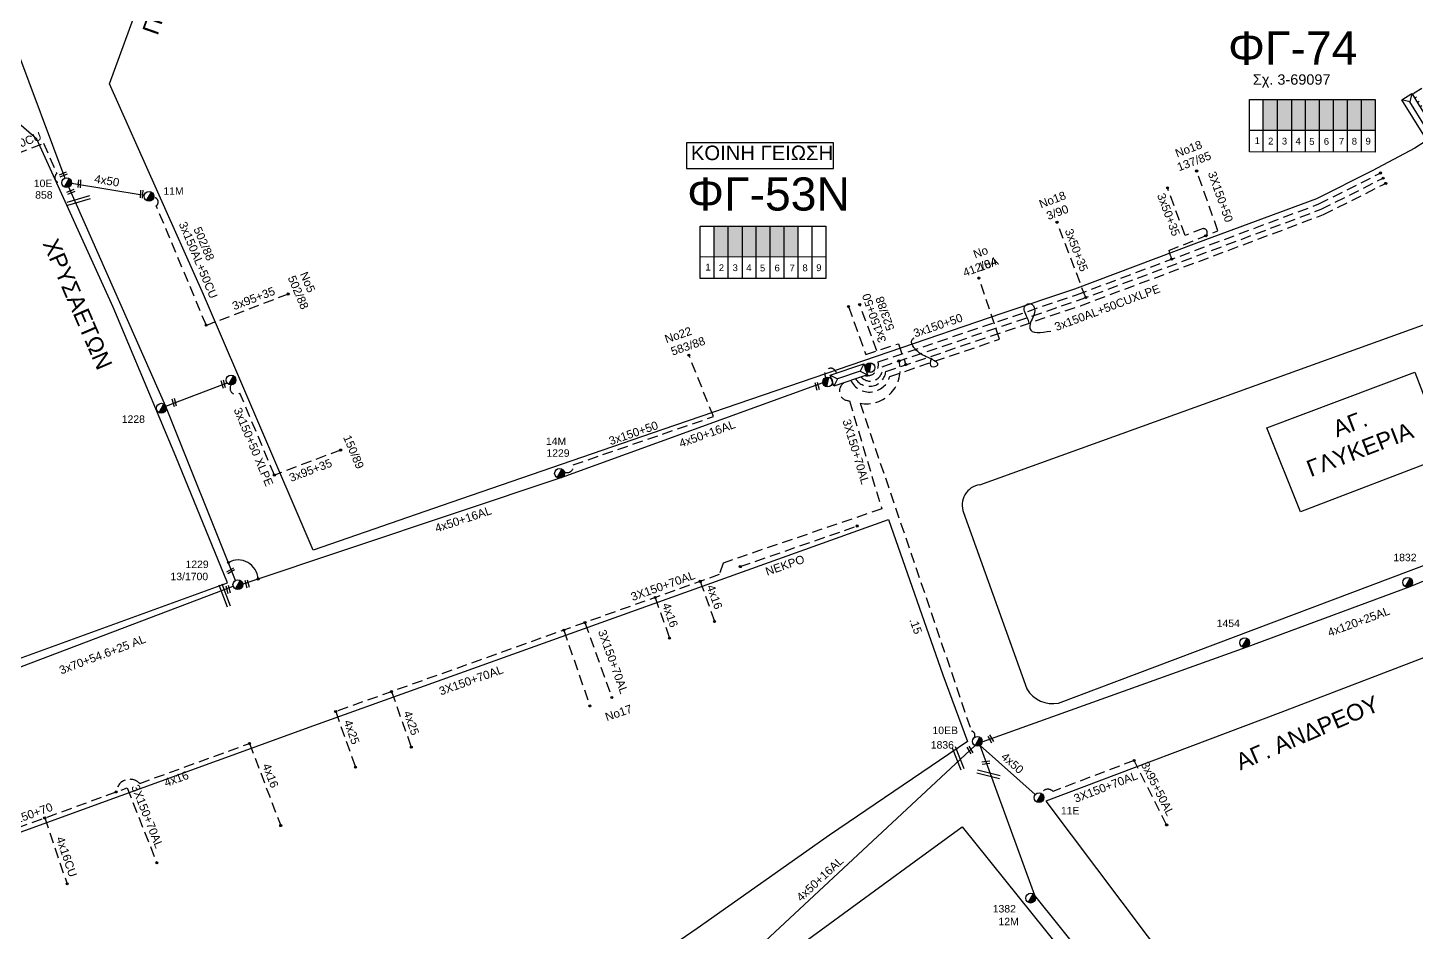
# Model space of a CAD drawing. Header units: millimetres. Extents: x -2591 to -1162, y 241 to 765.
# Drawn here: x -1890.8 to -1723.2, y 386.9 to 496 of the extents above; entities that cross this region are included whole.
import ezdxf
from ezdxf.enums import TextEntityAlignment as Align

# ---------------------------------------------------------------- set-up
doc = ezdxf.new("R2010")
doc.units = ezdxf.units.MM
doc.linetypes.add('DASHED', pattern=[19.05, 12.7, -6.35])
for name, color, linetype in [('3x150+50', 7, 'Continuous'), ('3x150+50 XLPE', 7, 'SYN_LINE'), ('3x150+70', 7, 'Continuous'), ('3X150+70AL', 7, 'Continuous'), ('3x150AL+50CU', 7, 'Continuous'), ('3x150AL+50CUXLPE', 7, 'Continuous'), ('3x50+35', 7, 'Continuous'), ('3x95+35', 7, 'Continuous'), ('3x95+50AL', 7, 'Continuous'), ('4x16', 7, 'Continuous'), ('4x16CU', 7, 'Continuous'), ('4x25', 7, 'Continuous'), ('4x50', 7, 'Continuous'), ('4x50+16AL', 7, 'Continuous'), ('Pillar OTE', 7, 'Continuous'), ('TEXT ΚΑΛΩΔΙΩΝ', 7, 'Continuous'), ('Άγνωστα', 7, 'Continuous'), ('ΑΓΝΩΣΤΟ ΕΝΑΕΡΙΟ ΚΑΛΩΔΙΟ', 7, 'Continuous'), ('Επιγραφές - Σχήματα', 7, 'Continuous'), ('Καλώδια ΧΤ   3x150AL+50CU', 7, 'DASHED'), ('Μηχανική τομή', 7, 'Continuous'), ('ΝΕΚΡΟ', 7, 'DASHED'), ('Στύλος ΦΜ', 7, 'Continuous'), ('Στύλος ΦΜ @ 1', 7, 'Continuous'), ('Συνδέσεις', 7, 'Continuous'), ('Συνεστραμμένα ΧΤ   3x70+54.6+25 AL', 7, 'SYN_LINE'), ('Συνεστραμμένα ΧΤ   4x120+25 AL', 7, 'SYN_LINE'), ('Τομή', 7, 'Continuous'), ('ΥΠΟΒΑΘΡΟ ΔΕΗ', 7, 'Continuous'), ('Υποσταθμός εναέριος 2 στύλων', 7, 'Continuous'), ('Υποσταθμός πόλεως', 7, 'Continuous'), ('Υπόβαθρο ΔΕΗ', 7, 'Continuous'), ('Υπόγεια Καλώδια Δικτύου ΧΤ   .15', 7, 'DASHED')]:
    doc.layers.add(name, color=color, linetype=linetype)
doc.styles.add('arial', font='arial.ttf')
doc.styles.get("Standard").update_dxf_attribs({"font": 'arial.ttf'})
doc.linetypes.add('SYN_LINE', pattern='A,0.5,-0.0001,["/\\/\\/\\/",Standard,S=0.1,R=0,X=0,Y=-0.05],-0.25', length=0.7501)

# ---------------------------------------------------------------- blocks, each defined once
blk = doc.blocks.new('ΥΠΑΡΧΩΝ ΤΣΙΜΕΝΤΕΝΙΟΣ ΣΤΥΛΟΣ')
at = {"layer": 'Στύλος ΦΜ'}
blk.add_hatch(color=256, dxfattribs=at).paths.add_polyline_path([(-1.29, -2.28, 0.574793), (2.62, 0, 0.268822), (1.3, 2.27)])
blk.add_line((-1.29, -2.28), (1.3, 2.27), dxfattribs=at)
blk.add_circle((0, 0), 2.62, dxfattribs=at)
at = {"layer": 'Στύλος ΦΜ', "flags": 4}
for tag, p in [('ΑΡΙΘΜΟΣ', (-4.68, 8.05)), ('ΤΥΠΟΣ', (-4.91, 3.03))]:
    blk.add_attdef(tag, p, '', height=4, dxfattribs=at)
blk = doc.blocks.new('ΥΠΟΣΤΑΘΜΟΣ ΕΝΑΕΡΙΟΣ ΕΠΙ 2 ΣΤΥΛΩΝ')
at = {"layer": 'Υποσταθμός εναέριος 2 στύλων', "linetype": 'Continuous'}
for points in [[(-11.97, -2.11, 0.574793), (-8.45, -0.07, 0.268822), (-9.64, 1.98)], [(9.68, -2.15, 0.574793), (13.19, -0.1, 0.268822), (12.01, 1.95)]]:
    blk.add_hatch(color=256, dxfattribs=at).paths.add_polyline_path(points)
for p, q in [((-11.97, -2.11), (-9.64, 1.98)), ((9.68, -2.15), (12.01, 1.95))]:
    blk.add_line(p, q, dxfattribs=at)
for centre in [(-10.81, -0.07), (10.84, -0.1)]:
    blk.add_circle(centre, 2.36, dxfattribs=at)
at = {"layer": 'Υποσταθμός πόλεως', "linetype": 'Continuous', "ltscale": 40}
blk.add_lwpolyline([(-8.57, 2.82), (8.57, 2.82), (8.57, -2.82), (-8.57, -2.82)], close=True, dxfattribs=at)
for points in [[(-5.75, 0), (-8.57, 2.82)], [(-8.57, -2.82), (-5.75, 0)], [(-5.75, 0), (5.75, 0)], [(5.75, 0), (8.57, 2.82)], [(8.57, -2.82), (5.75, 0)]]:
    blk.add_lwpolyline(points, dxfattribs=at)
at = {"layer": 'Υποσταθμός εναέριος 2 στύλων', "ltscale": 40, "flags": 1}
for tag, p in [('ΜΕΤΑΣΧΗΜΑΤΙΣΜΟΣ', (14.09, 2.51)), ('ΙΣΧΥΣ', (14.07, -0.28)), ('ΑΡΙΘΜΟΣ', (14.19, -3))]:
    blk.add_attdef(tag, p, '', height=1.8, dxfattribs=at)
blk = doc.blocks.new('ΥΠΟΣΤΑΘΜΟΣ ΠΟΛΕΩΣ 9 ΑΝΑΧΩΡΗΣΕΩΝ')
at = {"layer": 'Υποσταθμός πόλεως', "ltscale": 40}
for p, q in [((-9.63, -2.82), (-9.63, -4)), ((-7.12, -2.82), (-7.12, -4)), ((-4.84, -2.82), (-4.84, -4)), ((-2.36, -2.82), (-2.36, -4)), ((0.09, -2.82), (0.09, -4)), ((2.55, -2.82), (2.55, -4)), ((5.02, -2.82), (5.02, -4)), ((7.48, -2.82), (7.48, -4)), ((9.61, -2.82), (9.61, -4))]:
    blk.add_line(p, q, dxfattribs=at)
blk.add_lwpolyline([(-10.02, 2.82), (10.02, 2.82), (10.02, -2.82), (-10.02, -2.82)], close=True, dxfattribs=at)
for points in [[(-7.21, 0), (-10.02, 2.82)], [(-10.02, -2.82), (-7.21, 0)], [(-7.21, 0), (7.21, 0)], [(7.21, 0), (10.02, 2.82)], [(10.02, -2.82), (7.21, 0)]]:
    blk.add_lwpolyline(points, dxfattribs=at)
at = {"layer": 'Υποσταθμός πόλεως', "linetype": 'SYN_LINE', "ltscale": 40, "flags": 1}
for tag, p in [('ΜΕΤΑΣΧΗΜΑΤΙΣΜΟΣ', (10.79, 1.71)), ('ΙΣΧΥΣ', (10.77, -1.08)), ('ΑΡΙΘΜΟΣ', (10.89, -3.8))]:
    blk.add_attdef(tag, p, '', height=1.8, dxfattribs=at)
blk = doc.blocks.new('_ΣΥΝΔΕΣΗ')
at = {"layer": 'Συνδέσεις', "linetype": 'SYN_LINE', "ltscale": 40}
blk.add_hatch(color=256, dxfattribs=at).paths.add_polyline_path([(0.5, -0.01, 1), (-0.5, -0.01, 1)])
at = {"layer": 'Συνδέσεις'}
blk.add_circle((0, -0.01), 0.5, dxfattribs=at)
blk = doc.blocks.new('ΜΗΧΑΝΙΚΗ ΤΟΜΗ')
at = {"layer": 'Μηχανική τομή', "ltscale": 40}
for p, q in [((0, 0.76), (-3.79, 0.76)), ((0, -0.34), (-3.79, -0.34))]:
    blk.add_line(p, q, dxfattribs=at)
blk = doc.blocks.new('ΤΟΜΗ')
at = {"layer": 'Τομή', "ltscale": 40}
for p, q in [((-0.03, -1.92), (-11.4, -1.92)), ((-0.03, -3.42), (-11.4, -3.42))]:
    blk.add_line(p, q, dxfattribs=at)

msp = doc.modelspace()

# ---------------------------------------------------------------- hatches: boundary and pattern name
at = {"layer": 'Καλώδια ΧΤ   3x150AL+50CU', "linetype": 'DASHED', "lineweight": -3, "ltscale": 0.2}
h = msp.add_hatch(color=5, dxfattribs=at)
h.dxf.hatch_style = 1
h.paths.add_polyline_path([(-1739.941, 487.376), (-1741.661, 487.376), (-1741.661, 483.696), (-1739.941, 483.694)])
h = msp.add_hatch(color=27, dxfattribs=at)
h.dxf.hatch_style = 1
h.paths.add_polyline_path([(-1739.941, 483.694), (-1738.221, 483.693), (-1738.221, 487.376), (-1739.941, 487.376)])
h = msp.add_hatch(color=1, dxfattribs=at)
h.dxf.hatch_style = 1
h.paths.add_polyline_path([(-1736.572, 487.376), (-1738.221, 487.376), (-1738.221, 483.693), (-1736.572, 483.691)])
h = msp.add_hatch(color=62, dxfattribs=at)
h.dxf.hatch_style = 1
h.paths.add_polyline_path([(-1736.572, 483.691), (-1734.879, 483.69), (-1734.879, 487.376), (-1736.572, 487.376)])
at = {"layer": 'Καλώδια ΧΤ   3x150AL+50CU', "linetype": 'Continuous', "ltscale": 0.1}
h = msp.add_hatch(color=85, dxfattribs=at)
h.dxf.hatch_style = 1
h.paths.add_polyline_path([(-1734.879, 483.69), (-1733.181, 483.688), (-1733.181, 487.376), (-1734.879, 487.376)])
at = {"layer": 'Καλώδια ΧΤ   3x150AL+50CU', "linetype": 'DASHED', "lineweight": -3, "ltscale": 0.2}
h = msp.add_hatch(color=6, dxfattribs=at)
h.dxf.hatch_style = 1
h.paths.add_polyline_path([(-1733.211, 483.689), (-1731.512, 483.688), (-1731.512, 487.376), (-1733.211, 487.376)])
h = msp.add_hatch(color=151, dxfattribs=at)
h.dxf.hatch_style = 1
h.paths.add_polyline_path([(-1731.542, 483.691), (-1729.844, 483.689), (-1729.844, 487.377), (-1731.542, 487.377)])
at = {"layer": 'Καλώδια ΧΤ   3x150AL+50CU', "linetype": 'Continuous', "ltscale": 0.1}
h = msp.add_hatch(color=2, dxfattribs=at)
h.dxf.hatch_style = 1
h.paths.add_polyline_path([(-1729.818, 483.685), (-1728.158, 483.683), (-1728.158, 487.376), (-1729.818, 487.376)])
at = {"layer": 'Καλώδια ΧΤ   3x150AL+50CU', "linetype": 'DASHED', "lineweight": -3, "ltscale": 0.2}
h = msp.add_hatch(color=5, dxfattribs=at)
h.dxf.hatch_style = 1
h.paths.add_polyline_path([(-1806.246, 472.099), (-1807.966, 472.099), (-1807.967, 468.418), (-1806.247, 468.417)])
h = msp.add_hatch(color=133, dxfattribs=at)
h.dxf.hatch_style = 1
h.paths.add_polyline_path([(-1806.247, 468.417), (-1804.527, 468.415), (-1804.527, 472.098), (-1806.246, 472.099)])
h = msp.add_hatch(color=27, dxfattribs=at)
h.dxf.hatch_style = 1
h.paths.add_polyline_path([(-1802.878, 472.098), (-1804.527, 472.098), (-1804.527, 468.415), (-1802.878, 468.413)])
h = msp.add_hatch(color=2, dxfattribs=at)
h.dxf.hatch_style = 1
h.paths.add_polyline_path([(-1802.878, 468.413), (-1801.185, 468.412), (-1801.185, 472.098), (-1802.878, 472.098)])
h = msp.add_hatch(color=1, dxfattribs=at)
h.dxf.hatch_style = 1
h.paths.add_polyline_path([(-1801.185, 468.412), (-1799.487, 468.41), (-1799.486, 472.098), (-1801.185, 472.098)])
h = msp.add_hatch(color=30, dxfattribs=at)
h.dxf.hatch_style = 1
h.paths.add_polyline_path([(-1799.517, 468.412), (-1797.818, 468.41), (-1797.818, 472.098), (-1799.516, 472.098)])

# ---------------------------------------------------------------- linework, layer by layer
at = {"layer": '3x150+50', "color": 85, "linetype": 'DASHED', "lineweight": -3, "ltscale": 0.1}
msp.add_lwpolyline([(-1627.317, 473.64), (-1627.478, 482.798), (-1629.005, 482.677, 0.3755048), (-1632.03, 482.624), (-1663.75, 480.912, 0.5481369), (-1666.214, 480.434), (-1679.778, 480.564), (-1684.768, 477.703), (-1702.663, 494.793), (-1714.53, 486.715), (-1717.665, 491.754), (-1723.439, 488.162)], format="xyb", dxfattribs=at)
at = {"layer": '3x150+50', "color": 133, "linetype": 'DASHED', "lineweight": -3, "ltscale": 0.1}
msp.add_lwpolyline([(-1790.217, 453.895, 0.7561196), (-1787.652, 455.139), (-1763.963, 463.157), (-1734.666, 474.135), (-1727.198, 477.888)], format="xyb", dxfattribs=at)
at = {"layer": '3x150+50', "color": 30, "linetype": 'DASHED', "lineweight": -3, "ltscale": 0.1}
msp.add_lwpolyline([(-1791.454, 453.471, 0.6920595), (-1786.748, 453.967), (-1773.489, 458.455), (-1775.988, 465.837)], format="xyb", dxfattribs=at)
at = {"layer": '3x150+50', "color": 5, "linetype": 'DASHED', "lineweight": -3, "ltscale": 0.1}
for points in [[(-1788.306, 457.057), (-1790.382, 462.639)], [(-1791.729, 462.392), (-1789.65, 456.617), (-1785.71, 457.905), (-1784.804, 455.364)]]:
    msp.add_lwpolyline(points, dxfattribs=at)
at = {"layer": '3x150+50', "color": 2, "linetype": 'DASHED', "lineweight": -3, "ltscale": 0.1}
msp.add_lwpolyline([(-1826.054, 442.441, 0.6613924), (-1824.972, 443.289), (-1808.04, 449.118), (-1811, 456.537)], format="xyb", dxfattribs=at)
at = {"layer": '3x150+50 XLPE', "color": 2, "linetype": 'DASHED', "lineweight": -3, "ltscale": 0.1}
msp.add_lwpolyline([(-1861.035, 442.062), (-1865.195, 451.961, -0.846379), (-1866.275, 452.936, 1.3133149)], format="xyb", dxfattribs=at)
at = {"layer": '3x150+70', "color": 151, "linetype": 'DASHED', "lineweight": -3, "ltscale": 0.1}
msp.add_lwpolyline([(-1897.436, 397.52), (-1878.807, 404.294)], dxfattribs=at)
at = {"layer": '3X150+70AL', "color": 1, "linetype": 'DASHED', "lineweight": -3, "ltscale": 0.1}
msp.add_lwpolyline([(-1792.288, 453.184, 0.7601907), (-1791.621, 451.032), (-1787.724, 437.982), (-1806.867, 431.442), (-1807.333, 430.046), (-1853.637, 413.509)], format="xyb", dxfattribs=at)
for points in [[(-1823.544, 424.256), (-1820.295, 415.216)], [(-1826.105, 423.342), (-1822.946, 414.191)]]:
    msp.add_lwpolyline(points, dxfattribs=at)
at = {"layer": '3X150+70AL', "color": 133, "linetype": 'DASHED', "lineweight": -3, "ltscale": 0.1}
msp.add_lwpolyline([(-1757.255, 407.616), (-1767.045, 403.876, 0.5375216), (-1768.431, 403.639, -2.4781363)], format="xyb", dxfattribs=at)
at = {"layer": '3X150+70AL', "color": 151, "linetype": 'DASHED', "lineweight": -3, "ltscale": 0.1}
msp.add_lwpolyline([(-1878.807, 404.294), (-1875.228, 395.25)], dxfattribs=at)
at = {"layer": '3x150AL+50CU', "color": 85, "linetype": 'DASHED', "lineweight": -3, "ltscale": 0.1}
for points in [[(-1895.657, 479.497), (-1888.899, 482.104), (-1887.308, 478.444, 0.8611991), (-1886.689, 477.389, -13.4679383)], [(-1869.247, 460.119), (-1875.295, 474.553, 0.7127012), (-1875.594, 475.571, -15.317914)]]:
    msp.add_lwpolyline(points, format="xyb", dxfattribs=at)
at = {"layer": '3x150AL+50CU', "color": 27, "linetype": 'DASHED', "lineweight": -3, "ltscale": 0.1}
msp.add_lwpolyline([(-1747.133, 471.537), (-1749.706, 478.756)], dxfattribs=at)
msp.add_lwpolyline([(-1752.722, 468.117, -0.0265827), (-1753.057, 469.155), (-1747.133, 471.537)], format="xyb", dxfattribs=at)
at = {"layer": '3x150AL+50CUXLPE', "color": 27, "linetype": 'DASHED', "lineweight": -3, "ltscale": 0.1}
msp.add_lwpolyline([(-1789.725, 454.064, 0.5317838), (-1788.147, 455.71), (-1764.198, 463.817), (-1734.946, 474.777), (-1727.512, 478.513)], format="xyb", dxfattribs=at)
at = {"layer": '3x150AL+50CUXLPE', "color": 5, "linetype": 'DASHED', "lineweight": -3, "ltscale": 0.1}
msp.add_lwpolyline([(-1790.889, 453.666, 0.6974925), (-1787.221, 454.546), (-1763.728, 462.498), (-1734.385, 473.492), (-1726.883, 477.263)], format="xyb", dxfattribs=at)
at = {"layer": '3x50+35', "color": 27, "linetype": 'DASHED', "lineweight": -3, "ltscale": 0.1}
msp.add_lwpolyline([(-1748.613, 470.942, 0.7297619), (-1748.902, 471.803), (-1751.092, 470.991), (-1753.223, 476.725)], format="xyb", dxfattribs=at)
at = {"layer": '3x50+35', "color": 133, "linetype": 'DASHED', "lineweight": -3, "ltscale": 0.1}
msp.add_lwpolyline([(-1763.091, 463.484), (-1766.565, 472.584)], dxfattribs=at)
at = {"layer": '3x95+35', "color": 85, "linetype": 'DASHED', "lineweight": -3, "ltscale": 0.1}
msp.add_lwpolyline([(-1859.379, 463.908), (-1869.247, 460.119)], dxfattribs=at)
at = {"layer": '3x95+35', "color": 2, "linetype": 'DASHED', "lineweight": -3, "ltscale": 0.1}
msp.add_lwpolyline([(-1853.042, 445.076), (-1861.035, 442.062)], dxfattribs=at)
at = {"layer": '3x95+50AL', "color": 133, "linetype": 'DASHED', "lineweight": -3, "ltscale": 0.1}
msp.add_lwpolyline([(-1753.327, 399.828), (-1757.255, 407.616)], dxfattribs=at)
at = {"layer": '4x16', "color": 1, "linetype": 'DASHED', "lineweight": -3, "ltscale": 0.1}
for points in [[(-1809.625, 429.227), (-1807.899, 424.382)], [(-1815.076, 427.281), (-1813.329, 422.376)]]:
    msp.add_lwpolyline(points, dxfattribs=at)
at = {"layer": '4x16', "color": 151, "linetype": 'DASHED', "lineweight": -3, "ltscale": 0.1}
msp.add_lwpolyline([(-1880.14, 403.809, -0.6413703), (-1877.297, 404.843), (-1864.044, 409.662)], format="xyb", dxfattribs=at)
msp.add_lwpolyline([(-1864.044, 409.662), (-1860.273, 399.746)], dxfattribs=at)
at = {"layer": '4x16CU', "color": 151, "linetype": 'DASHED', "lineweight": -3, "ltscale": 0.1}
msp.add_lwpolyline([(-1888.766, 400.672), (-1886.062, 392.731)], dxfattribs=at)
at = {"layer": '4x25', "color": 1, "linetype": 'DASHED', "lineweight": -3, "ltscale": 0.1}
for points in [[(-1846.901, 415.915), (-1844.512, 409.208)], [(-1853.637, 413.509), (-1851.248, 406.802)]]:
    msp.add_lwpolyline(points, dxfattribs=at)
at = {"layer": '4x50', "color": 85, "linetype": 'Continuous', "lineweight": -3, "ltscale": 0.1}
msp.add_lwpolyline([(-1885.516, 477.288), (-1876.741, 475.838)], dxfattribs=at)
at = {"layer": '4x50', "color": 133, "linetype": 'SYN_LINE', "lineweight": -3, "ltscale": 10}
msp.add_lwpolyline([(-1775.832, 409.427), (-1769.181, 403.498)], dxfattribs=at)
at = {"layer": '4x50+16AL', "color": 2, "linetype": 'Continuous', "lineweight": -3, "ltscale": 0.1}
msp.add_lwpolyline([(-1794.83, 453.176), (-1826.329, 441.746), (-1864.86, 428.898)], dxfattribs=at)
at = {"layer": '4x50+16AL', "color": 30, "linetype": 'Continuous', "lineweight": -3, "ltscale": 0.1}
msp.add_lwpolyline([(-1840.259, 356.399), (-1828.243, 365.186), (-1811.791, 376.478), (-1776.46, 409.397)], dxfattribs=at)
at = {"layer": '4x50+16AL', "color": 173, "linetype": 'Continuous', "lineweight": -3, "ltscale": 0.1}
msp.add_lwpolyline([(-1654.667, 260.949), (-1661.556, 281.209), (-1674.753, 295.066), (-1688.111, 309.72), (-1704.154, 326.298), (-1715.212, 338.015), (-1730.505, 354.591), (-1754.059, 372.399), (-1769.252, 391.319), (-1775.832, 409.427)], dxfattribs=at)
at = {"layer": '4x50+16AL', "color": 2, "linetype": 'DASHED', "lineweight": -3, "ltscale": 0.1}
msp.add_arc((-1793.884, 454.24), 0.707, 10.13095, 215.14079, dxfattribs=at)
at = {"layer": 'Pillar OTE', "lineweight": -3, "ltscale": 40}
for points in [[(-1743.325, 481.056), (-1743.324, 487.377), (-1728.158, 487.376), (-1728.158, 481.042), (-1743.325, 481.057)], [(-1741.661, 481.055), (-1741.661, 487.376)], [(-1739.941, 481.053), (-1739.941, 487.376)], [(-1738.221, 481.052), (-1738.221, 487.376)], [(-1736.572, 481.05), (-1736.572, 487.376)], [(-1734.879, 481.048), (-1734.879, 487.376)], [(-1733.181, 481.047), (-1733.181, 487.376)], [(-1731.513, 481.045), (-1731.512, 487.376)], [(-1729.818, 481.043), (-1729.818, 487.376)], [(-1743.325, 483.698), (-1728.158, 483.683)], [(-1809.631, 465.779), (-1809.63, 472.099), (-1794.464, 472.098), (-1794.464, 465.764), (-1809.631, 465.779)], [(-1807.967, 465.777), (-1807.966, 472.099)], [(-1806.247, 465.776), (-1806.246, 472.099)], [(-1804.527, 465.774), (-1804.527, 472.098)], [(-1802.878, 465.772), (-1802.878, 472.098)], [(-1801.185, 465.771), (-1801.185, 472.098)], [(-1799.487, 465.769), (-1799.486, 472.098)], [(-1797.818, 465.767), (-1797.818, 472.098)], [(-1796.124, 465.766), (-1796.124, 472.098)], [(-1809.63, 468.42), (-1794.464, 468.405)]]:
    msp.add_lwpolyline(points, dxfattribs=at)
at = {"layer": 'ΑΓΝΩΣΤΟ ΕΝΑΕΡΙΟ ΚΑΛΩΔΙΟ', "color": 2, "linetype": 'Continuous', "lineweight": -3, "ltscale": 0.1}
msp.add_lwpolyline([(-1874.149, 450.394), (-1866.738, 453.182)], dxfattribs=at)
at = {"layer": 'Επιγραφές - Σχήματα', "color": 173, "lineweight": -3}
msp.add_lwpolyline([(-1811.305, 479.076), (-1793.549, 479.076), (-1793.549, 482.163), (-1811.305, 482.163)], close=True, dxfattribs=at)
at = {"layer": 'ΝΕΚΡΟ', "color": 7, "linetype": 'DASHED', "lineweight": -3, "ltscale": 0.1}
msp.add_lwpolyline([(-1804.794, 431.006), (-1790.688, 435.906)], dxfattribs=at)
at = {"layer": 'Συνεστραμμένα ΧΤ   3x70+54.6+25 AL', "color": 85, "linetype": 'SYN_LINE', "lineweight": -3, "ltscale": 10}
msp.add_lwpolyline([(-1910.974, 538.015), (-1898.042, 509.141), (-1886.334, 477.891)], dxfattribs=at)
at = {"layer": 'Συνεστραμμένα ΧΤ   3x70+54.6+25 AL', "color": 2, "linetype": 'SYN_LINE', "lineweight": -3, "ltscale": 10}
msp.add_lwpolyline([(-1865.719, 429.351), (-1874.124, 450.337), (-1885.845, 476.82)], dxfattribs=at)
at = {"layer": 'Συνεστραμμένα ΧΤ   3x70+54.6+25 AL', "color": 27, "linetype": 'SYN_LINE', "lineweight": -3, "ltscale": 10}
msp.add_lwpolyline([(-1904.971, 413.9), (-1866, 428.631)], dxfattribs=at)
at = {"layer": 'Συνεστραμμένα ΧΤ   4x120+25 AL', "color": 133, "linetype": 'SYN_LINE', "lineweight": -3, "ltscale": 10}
msp.add_lwpolyline([(-1775.583, 409.865), (-1743.613, 421.312), (-1723.919, 428.6), (-1708.571, 434.965)], dxfattribs=at)
at = {"layer": 'ΥΠΟΒΑΘΡΟ ΔΕΗ', "lineweight": -3}
for points in [[(-1856.352, 432.995), (-1869.589, 463.833), (-1880.958, 489.273), (-1862.517, 539.702), (-1821.025, 525.453), (-1812.99, 522.79), (-1765.44, 525.589), (-1731.344, 526.968), (-1723.106, 526.572), (-1718.68, 524.975)], [(-1904.3, 495.327), (-1926.602, 487.88), (-1898.602, 417.463), (-1866.701, 429.063), (-1872.946, 444.316), (-1880.493, 462.324), (-1889.71, 482.612), (-1904.3, 495.327)], [(-1707.21, 492.374), (-1714.998, 487.409), (-1719.608, 483.919), (-1723.367, 481.503), (-1728.514, 478.774), (-1735.227, 475.419), (-1749.709, 470.068), (-1764.433, 464.476), (-1773.205, 461.568), (-1814.147, 447.545), (-1839.747, 438.732), (-1856.352, 432.995)], [(-1775.862, 440.885), (-1716.508, 462.286)], [(-1777.839, 437.527), (-1770.197, 416.258)], [(-1928.66, 308.105), (-1945.901, 348.305), (-1957.326, 374.691), (-1920.618, 388.347), (-1902.839, 394.916), (-1856.294, 411.842), (-1786.915, 436.678), (-1780.352, 417.956), (-1777.375, 409.89), (-1794.031, 398.591), (-1810.007, 387.342), (-1828.868, 374.393), (-1859.39, 353.257), (-1892.941, 329.523), (-1916.479, 313.166), (-1928.66, 308.105)], [(-1766.376, 414.546), (-1707.286, 436.802)], [(-1735.732, 362.67), (-1691.53, 389.076), (-1684.349, 400.665), (-1707.206, 425.775), (-1739.551, 413.395), (-1767.893, 402.716), (-1752.61, 382.368), (-1735.732, 362.67)], [(-1806.245, 378.964), (-1783.815, 395.383), (-1778.022, 399.591), (-1756.064, 372.326), (-1744.034, 357.635), (-1768.994, 337.829), (-1806.245, 378.964)]]:
    msp.add_lwpolyline(points, dxfattribs=at)
msp.add_lwpolyline([(-1741.241, 447.772), (-1723.347, 454.493), (-1719.49, 444.367), (-1737.16, 437.601)], close=True, dxfattribs=at)
for centre, radius, start, end in [((-1775.558, 438.445), 2.458, 97.10362, 201.94423), ((-1767.118, 418.01), 3.543, 209.64403, 282.0829)]:
    msp.add_arc(centre, radius, start, end, dxfattribs=at)
at = {"layer": 'ΥΠΟΒΑΘΡΟ ΔΕΗ', "lineweight": -3, "ltscale": 0.1}
msp.add_arc((-1865.422, 429.391), 2.418, 2.95931, 118.72624, dxfattribs=at)
at = {"layer": 'ΥΠΟΒΑΘΡΟ ΔΕΗ', "lineweight": -3}
for points in [[(-1769.907, 460.406), (-1770.146, 461.064), (-1770.42, 462.492), (-1769.709, 462.727), (-1769.261, 462.103), (-1769.743, 460.462), (-1769.835, 459.754), (-1767.32, 459.436)], [(-1781.728, 456.166), (-1781.695, 455.149), (-1780.939, 455.379), (-1781.613, 456.002), (-1783.354, 456.954), (-1784.044, 458.398), (-1783.814, 458.628)]]:
    msp.add_spline(points, degree=3, dxfattribs=at)
at = {"layer": 'Υπόγεια Καλώδια Δικτύου ΧΤ   .15', "color": 133, "linetype": 'DASHED', "lineweight": -3, "ltscale": 0.1}
msp.add_lwpolyline([(-1785.632, 455.823, -0.552211), (-1790.341, 450.724), (-1776.897, 411.17, -0.646303), (-1776.67, 410.22, 1.0009075)], format="xyb", dxfattribs=at)

# ---------------------------------------------------------------- block references
at = {"layer": 'Μηχανική τομή', "lineweight": -3}
for p, xscale, yscale, zscale, rotation in [((-1886.083, 478.439), 0.2499999999999677, 0.2499999999999677, 0.2499999999999677, 22.56712962459377), ((-1884.513, 477.687), 0.2499999999999677, 0.2499999999999677, 0.2499999999999677, 85.87122721438112), ((-1885.169, 476.35), 0.2499999999999677, 0.2499999999999677, 0.2499999999999677, 22.56712962459377), ((-1877, 476.446), 0.2499999999999677, 0.2499999999999677, 0.2499999999999677, 85.87122721438112), ((-1867.319, 453.526), 0.2499999999999677, 0.2499999999999677, 0.2499999999999677, 106.4883703214182), ((-1795.605, 453.264), 0.2499999999999676, 0.2499999999999676, 0.2499999999999676, 105.3343369721684), ((-1873.235, 451.301), 0.2499999999999677, 0.2499999999999677, 0.2499999999999677, 106.4883703214182), ((-1865.888, 430.676), 0.2499999999999676, 0.2499999999999676, 0.2499999999999676, 30.85054619363187), ((-1864.416, 429.41), 0.2499999999999676, 0.2499999999999676, 0.2499999999999676, 105.3343369721684), ((-1866.712, 428.733), 0.2499999999999676, 0.2499999999999676, 0.2499999999999676, 105.3343369721684), ((-1774.764, 410.658), 0.2499999999999676, 0.2499999999999676, 0.2499999999999676, 119.9833882894891), ((-1777.288, 409.31), 0.2499999999999676, 0.2499999999999676, 0.2499999999999676, 119.9833882894891), ((-1775.615, 407.363), 0.2499999999999676, 0.2499999999999676, 0.2499999999999676, 187.6114654671861)]:
    msp.add_blockref('ΜΗΧΑΝΙΚΗ ΤΟΜΗ', p, dxfattribs=dict(at, xscale=xscale, yscale=yscale, zscale=zscale, rotation=rotation))
at = {"layer": 'Στύλος ΦΜ @ 1', "lineweight": -3, "ltscale": 40}
ref = msp.add_blockref('ΥΠΑΡΧΩΝ ΤΣΙΜΕΝΤΕΝΙΟΣ ΣΤΥΛΟΣ', (-1886.101, 477.35), dxfattribs=dict(at, xscale=0.2249999999999943, yscale=0.2249999999999943, zscale=0.2249999999999943))
ref.add_attrib('ΤΥΠΟΣ', '10E', dxfattribs={"layer": 'Στύλος ΦΜ', "height": 0.9, "flags": 4}).set_placement((-1890.076, 476.547), align=Align.BOTTOM_LEFT)
ref.add_attrib('ΑΡΙΘΜΟΣ', '858', (-1889.911, 475.421), dxfattribs={"layer": 'Στύλος ΦΜ', "height": 0.9, "flags": 4})
ref = msp.add_blockref('ΥΠΑΡΧΩΝ ΤΣΙΜΕΝΤΕΝΙΟΣ ΣΤΥΛΟΣ', (-1876.167, 475.704), dxfattribs=dict(at, xscale=0.2249999999999943, yscale=0.2249999999999943, zscale=0.2249999999999943))
ref.add_attrib('ΤΥΠΟΣ', '11M', dxfattribs={"layer": 'Στύλος ΦΜ', "height": 0.9, "flags": 4}).set_placement((-1874.433, 475.615), align=Align.BOTTOM_LEFT)
at = {"layer": 'Στύλος ΦΜ @ 1', "lineweight": -3, "ltscale": 40, "xscale": 0.2249999999999943, "yscale": 0.2249999999999943, "zscale": 0.2249999999999943}
msp.add_blockref('ΥΠΑΡΧΩΝ ΤΣΙΜΕΝΤΕΝΙΟΣ ΣΤΥΛΟΣ', (-1866.26, 453.525), dxfattribs=at)
at = {"layer": 'Στύλος ΦΜ @ 1', "lineweight": -3, "ltscale": 40}
ref = msp.add_blockref('ΥΠΑΡΧΩΝ ΤΣΙΜΕΝΤΕΝΙΟΣ ΣΤΥΛΟΣ', (-1874.674, 450.127), dxfattribs=dict(at, xscale=0.2249999999999943, yscale=0.2249999999999943, zscale=0.2249999999999943))
ref.add_attrib('ΑΡΙΘΜΟΣ', '1228', (-1879.459, 448.357), dxfattribs={"layer": 'Στύλος ΦΜ', "height": 0.9, "flags": 4})
ref = msp.add_blockref('ΥΠΑΡΧΩΝ ΤΣΙΜΕΝΤΕΝΙΟΣ ΣΤΥΛΟΣ', (-1826.615, 442.261), dxfattribs=dict(at, xscale=0.2249999999999943, yscale=0.2249999999999943, zscale=0.2249999999999943))
ref.add_attrib('ΤΥΠΟΣ', '14M', dxfattribs={"layer": 'Στύλος ΦΜ', "height": 0.9, "flags": 4}).set_placement((-1828.256, 445.421), align=Align.BOTTOM_LEFT)
ref.add_attrib('ΑΡΙΘΜΟΣ', '1229', (-1828.199, 444.266), dxfattribs={"layer": 'Στύλος ΦΜ', "height": 0.9, "flags": 4})
ref = msp.add_blockref('ΥΠΑΡΧΩΝ ΤΣΙΜΕΝΤΕΝΙΟΣ ΣΤΥΛΟΣ', (-1724.23, 429.1), dxfattribs=dict(at, xscale=0.2249999999999943, yscale=0.2249999999999943, zscale=0.2249999999999943))
ref.add_attrib('ΑΡΙΘΜΟΣ', '1832', (-1725.958, 431.662), dxfattribs={"layer": 'Στύλος ΦΜ', "height": 0.9, "flags": 4})
ref = msp.add_blockref('ΥΠΑΡΧΩΝ ΤΣΙΜΕΝΤΕΝΙΟΣ ΣΤΥΛΟΣ', (-1865.445, 428.83), dxfattribs=dict(at, xscale=0.2249999999999943, yscale=0.2249999999999943, zscale=0.2249999999999943))
ref.add_attrib('ΤΥΠΟΣ', '13/1700', dxfattribs={"layer": 'Στύλος ΦΜ', "height": 0.9, "flags": 4}).set_placement((-1873.577, 429.098), align=Align.BOTTOM_LEFT)
ref.add_attrib('ΑΡΙΘΜΟΣ', '1229', (-1871.765, 430.835), dxfattribs={"layer": 'Στύλος ΦΜ', "height": 0.9, "flags": 4})
ref = msp.add_blockref('ΥΠΑΡΧΩΝ ΤΣΙΜΕΝΤΕΝΙΟΣ ΣΤΥΛΟΣ', (-1743.91, 421.821), dxfattribs=dict(at, xscale=0.2249999999999943, yscale=0.2249999999999943, zscale=0.2249999999999943))
ref.add_attrib('ΑΡΙΘΜΟΣ', '1454', (-1747.285, 423.711), dxfattribs={"layer": 'Στύλος ΦΜ', "height": 0.9, "flags": 4})
ref = msp.add_blockref('ΥΠΑΡΧΩΝ ΤΣΙΜΕΝΤΕΝΙΟΣ ΣΤΥΛΟΣ', (-1776.17, 409.909), dxfattribs=dict(at, xscale=0.2249999999999943, yscale=0.2249999999999943, zscale=0.2249999999999943))
ref.add_attrib('ΤΥΠΟΣ', '10EB', dxfattribs={"layer": 'Στύλος ΦΜ', "height": 0.9, "flags": 4}).set_placement((-1781.597, 410.524), align=Align.BOTTOM_LEFT)
ref.add_attrib('ΑΡΙΘΜΟΣ', '1836', (-1781.801, 409.04), dxfattribs={"layer": 'Στύλος ΦΜ', "height": 0.9, "flags": 4})
ref = msp.add_blockref('ΥΠΑΡΧΩΝ ΤΣΙΜΕΝΤΕΝΙΟΣ ΣΤΥΛΟΣ', (-1768.723, 403.128), dxfattribs=dict(at, xscale=0.2249999999999943, yscale=0.2249999999999943, zscale=0.2249999999999943))
ref.add_attrib('ΤΥΠΟΣ', '11E', dxfattribs={"layer": 'Στύλος ΦΜ', "height": 0.9, "flags": 4}).set_placement((-1766.092, 400.837), align=Align.BOTTOM_LEFT)
ref = msp.add_blockref('ΥΠΑΡΧΩΝ ΤΣΙΜΕΝΤΕΝΙΟΣ ΣΤΥΛΟΣ', (-1769.743, 390.994), dxfattribs=dict(at, xscale=0.2249999999999943, yscale=0.2249999999999943, zscale=0.2249999999999943))
ref.add_attrib('ΤΥΠΟΣ', '12M', dxfattribs={"layer": 'Στύλος ΦΜ', "height": 0.9, "flags": 4}).set_placement((-1773.624, 387.453), align=Align.BOTTOM_LEFT)
ref.add_attrib('ΑΡΙΘΜΟΣ', '1382', (-1774.321, 389.261), dxfattribs={"layer": 'Στύλος ΦΜ', "height": 0.9, "flags": 4})
at = {"layer": 'Συνδέσεις', "lineweight": -3, "xscale": 0.25, "yscale": 0.25, "zscale": 0.25}
for p in [(-1749.706, 478.759), (-1727.511, 478.516), (-1727.197, 477.891), (-1753.223, 476.725), (-1726.883, 477.265), (-1766.564, 472.587), (-1748.612, 470.945), (-1752.721, 468.119), (-1775.987, 465.84), (-1859.379, 463.911), (-1790.381, 462.642), (-1763.09, 463.487), (-1791.729, 462.395), (-1869.259, 460.148), (-1811, 456.54), (-1785.631, 455.826), (-1784.809, 455.393), (-1853.041, 445.079), (-1861.035, 442.064), (-1790.688, 435.909), (-1866.584, 431.514), (-1804.793, 431.009), (-1863.006, 429.518), (-1809.624, 429.23), (-1815.076, 427.283), (-1823.543, 424.259), (-1807.898, 424.385), (-1826.104, 423.345), (-1813.328, 422.379), (-1846.9, 415.918), (-1822.945, 414.194), (-1820.294, 415.219), (-1853.637, 413.512), (-1864.043, 409.665), (-1844.511, 409.211), (-1757.254, 407.619), (-1851.247, 406.805), (-1880.139, 403.812), (-1888.766, 400.675), (-1860.272, 399.749), (-1753.326, 399.831), (-1875.228, 395.253), (-1886.061, 392.734)]:
    msp.add_blockref('_ΣΥΝΔΕΣΗ', p, dxfattribs=at)
at = {"layer": 'Τομή', "lineweight": -3}
for p, xscale, yscale, zscale, rotation in [((-1883.501, 476.212), 0.2499999999999996, 0.2499999999999996, 0.2499999999999996, 16.45965731138629), ((-1865.882, 426.404), 0.2499999999999995, 0.2499999999999995, 0.2499999999999995, 291.1060749952602), ((-1777.336, 406.756), 0.2499999999999995, 0.2499999999999995, 0.2499999999999995, 291.1060749952602), ((-1773.282, 406.221), 0.2499999999999994, 0.2499999999999994, 0.2499999999999994, 346.0465206762971)]:
    msp.add_blockref('ΤΟΜΗ', p, dxfattribs=dict(at, xscale=xscale, yscale=yscale, zscale=zscale, rotation=rotation))
at = {"layer": 'Υποσταθμός εναέριος 2 στύλων', "lineweight": -3, "xscale": 0.25, "yscale": 0.25, "zscale": 0.4999999999999997, "rotation": 198.9073316331142}
msp.add_blockref('ΥΠΟΣΤΑΘΜΟΣ ΕΝΑΕΡΙΟΣ ΕΠΙ 2 ΣΤΥΛΩΝ', (-1791.686, 454.136), dxfattribs=at)
at = {"layer": 'Υποσταθμός πόλεως', "lineweight": -3, "xscale": 0.2499999999999996, "yscale": 0.2499999999999996, "zscale": 0.2499999999999996, "rotation": 121.8864463938688}
msp.add_blockref('ΥΠΟΣΤΑΘΜΟΣ ΠΟΛΕΩΣ 9 ΑΝΑΧΩΡΗΣΕΩΝ', (-1723.02, 485.594), dxfattribs=at)

# ---------------------------------------------------------------- texts
at = {"lineweight": -3, "ltscale": 30, "char_height": 0.817, "width": 5.62865, "attachment_point": 1}
for s, insert in [('1', (-1742.702, 482.837)), ('2', (-1741.083, 482.77)), ('3', (-1739.417, 482.77)), ('4', (-1737.766, 482.77)), ('5', (-1736.114, 482.73)), ('6', (-1734.354, 482.743)), ('7', (-1732.539, 482.743)), ('8', (-1730.982, 482.757)), ('9', (-1729.317, 482.77)), ('1', (-1809.008, 467.559)), ('2', (-1807.388, 467.493)), ('3', (-1805.723, 467.493)), ('4', (-1804.071, 467.493)), ('5', (-1802.42, 467.452)), ('6', (-1800.659, 467.466)), ('7', (-1798.845, 467.466)), ('8', (-1797.288, 467.479)), ('9', (-1795.623, 467.493))]:
    msp.add_mtext(s, dxfattribs=dict(at, insert=insert))
at = {"layer": 'TEXT ΚΑΛΩΔΙΩΝ', "linetype": 'Continuous', "lineweight": -3, "ltscale": 0.1}
for s, rotation, p in [('3x150AL+50CU', 21.08822, (-1893.83, 481.274)), ('4x50', 350.62197, (-1881.257, 477.598)), ('3X150+50', 289.6205, (-1746.818, 475.653)), ('3x50+35', 290.38593, (-1753.089, 473.496)), ('3x150AL+50CU', 292.73663, (-1870.224, 468.011)), ('3x50+35', 290.89724, (-1764.209, 469.216)), ('3x95+35', 21.00677, (-1863.545, 463.379)), ('3x150AL+50CUXLPE', 20.54026, (-1760.493, 462.268)), ('3x150+50', 109.23594, (-1788.636, 461)), ('3x150+50', 18.69988, (-1780.932, 460.124)), ('3x150+50 XLPE', 292.79248, (-1863.548, 445.459)), ('3x150+50', 18.99691, (-1817.697, 447.129)), ('4x50+16AL', 19.94348, (-1808.796, 447.044)), ('3X150+70AL', 286.62601, (-1790.828, 444.882)), ('3x95+35', 20.66382, (-1856.668, 442.64)), ('4x50+16AL', 18.44163, (-1838.241, 436.72)), ('ΝΕΚΡΟ', 19.15839, (-1799.404, 431.173)), ('3X150+70AL', 19.65355, (-1814.133, 428.679)), ('4x16', 289.60797, (-1807.894, 427.349)), ('4x16', 289.60797, (-1813.259, 425.16)), ('4x120+25AL', 20.30594, (-1730.146, 424.373)), ('.15', 289.60797, (-1783.6, 423.829)), ('3x70+54.6+25 AL', 20.70575, (-1881.791, 420.401)), ('3X150+70AL', 289.76728, (-1820.144, 419.531)), ('3X150+70AL', 19.65355, (-1837.292, 417.288)), ('4x25', 289.60797, (-1851.697, 411.043)), ('4x25', 289.60797, (-1844.496, 412.143)), ('4x50', 318.28665, (-1771.938, 407.296)), ('3x95+50AL', 296.76575, (-1754.414, 404.205)), ('4x16', 19.98288, (-1872.866, 405.39)), ('4x16', 290.82513, (-1861.499, 405.782)), ('3X150+70AL', 20.91212, (-1760.687, 404.415)), ('3X150+70AL', 291.58608, (-1876.373, 400.86)), ('3x150+70', 19.98288, (-1890.759, 401.012)), ('4x16CU', 288.8056, (-1886.116, 395.992)), ('4x50+16AL', 42.97608, (-1795.186, 393.316))]:
    msp.add_text(s, height=1, rotation=rotation, dxfattribs=at).set_placement(p, align=Align.MIDDLE_CENTER)
at = {"layer": 'Άγνωστα', "color": 7, "lineweight": -3, "insert": (-1742.92, 490.425), "char_height": 1.25, "width": 4.551914400963142e-14, "attachment_point": 1}
msp.add_mtext('Σχ. 3-69097', dxfattribs=at)
at = {"layer": 'Άγνωστα', "color": 7, "lineweight": -3, "char_height": 1, "attachment_point": 1}
for s, insert, rotation in [('No18', (-1752.414, 481.311), 20.62239), ('137/85', (-1752.192, 479.653), 20.62239), ('No18', (-1768.846, 475.174), 20.62239), ('3/90', (-1767.959, 473.764), 20.62239), ('502/88', (-1869.907, 472.142), 293.0328), ('412/04', (-1778.043, 466.907), 20.62239), ('502/88', (-1858.525, 466.264), 293.0328), ('No5', (-1857.054, 466.719), 293.0328), ('523/88', (-1787.112, 459.367), 109), ('No22', (-1814.031, 458.901), 18.94481), ('583/88', (-1813.291, 457.41), 18.94481), ('150/89', (-1851.838, 447.016), 293.0328), ('No17', (-1821.226, 413.297), 18.94481)]:
    msp.add_mtext_dynamic_manual_height_columns(s, width=1.8, gutter_width=0, heights=[0.73], dxfattribs=dict(at, insert=insert, rotation=rotation))
at = {"layer": 'Άγνωστα', "color": 7, "lineweight": -3}
note = msp.add_mtext_dynamic_manual_height_columns('No ', width=1.8, gutter_width=0.369, heights=[0.73, 0], dxfattribs=dict(at, insert=(-1778.828, 468.355), char_height=1, attachment_point=1, rotation=20.62239))
for column, words in zip(note.columns.linked_columns, ['18Α']):
    column.text = words
at = {"layer": 'Επιγραφές - Σχήματα', "color": 173, "lineweight": -3, "insert": (-1810.762, 481.823), "char_height": 1.75, "width": 17.56555, "attachment_point": 1}
msp.add_mtext('KOINH ΓΕΙΩΣΗ', dxfattribs=at)
at = {"layer": 'ΥΠΟΒΑΘΡΟ ΔΕΗ', "lineweight": -3, "ltscale": 40, "char_height": 2, "attachment_point": 1, "style": 'arial'}
for s, insert, width, rotation in [('ΠΥΘΑΓΟΡΑ', (-1877.034, 495.694), 26.31339, 70.6529), ('ΧΡΥΣΑΕΤΩΝ', (-1887.207, 470.826), 26.31339, 293.35755), ('\\pi6.0258;ΑΓ. \\P\\pi1.3539;ΓΛΥΚΕΡΙΑ', (-1739.123, 446.288), 15.98749, 21), ('ΑΓ. ΑΝΔΡΕΟΥ', (-1745.218, 408.232), 26.31339, 23.2718)]:
    msp.add_mtext(s, dxfattribs=dict(at, insert=insert, width=width, rotation=rotation))
at = {"layer": 'Υπόβαθρο ΔΕΗ', "lineweight": -3, "char_height": 4, "width": 84.65733, "attachment_point": 1}
for s, insert in [('ΦΓ-74', (-1745.913, 495.6)), ('ΦΓ-53N', (-1811.213, 477.985))]:
    msp.add_mtext(s, dxfattribs=dict(at, insert=insert))

doc.saveas('drawing.dxf')
